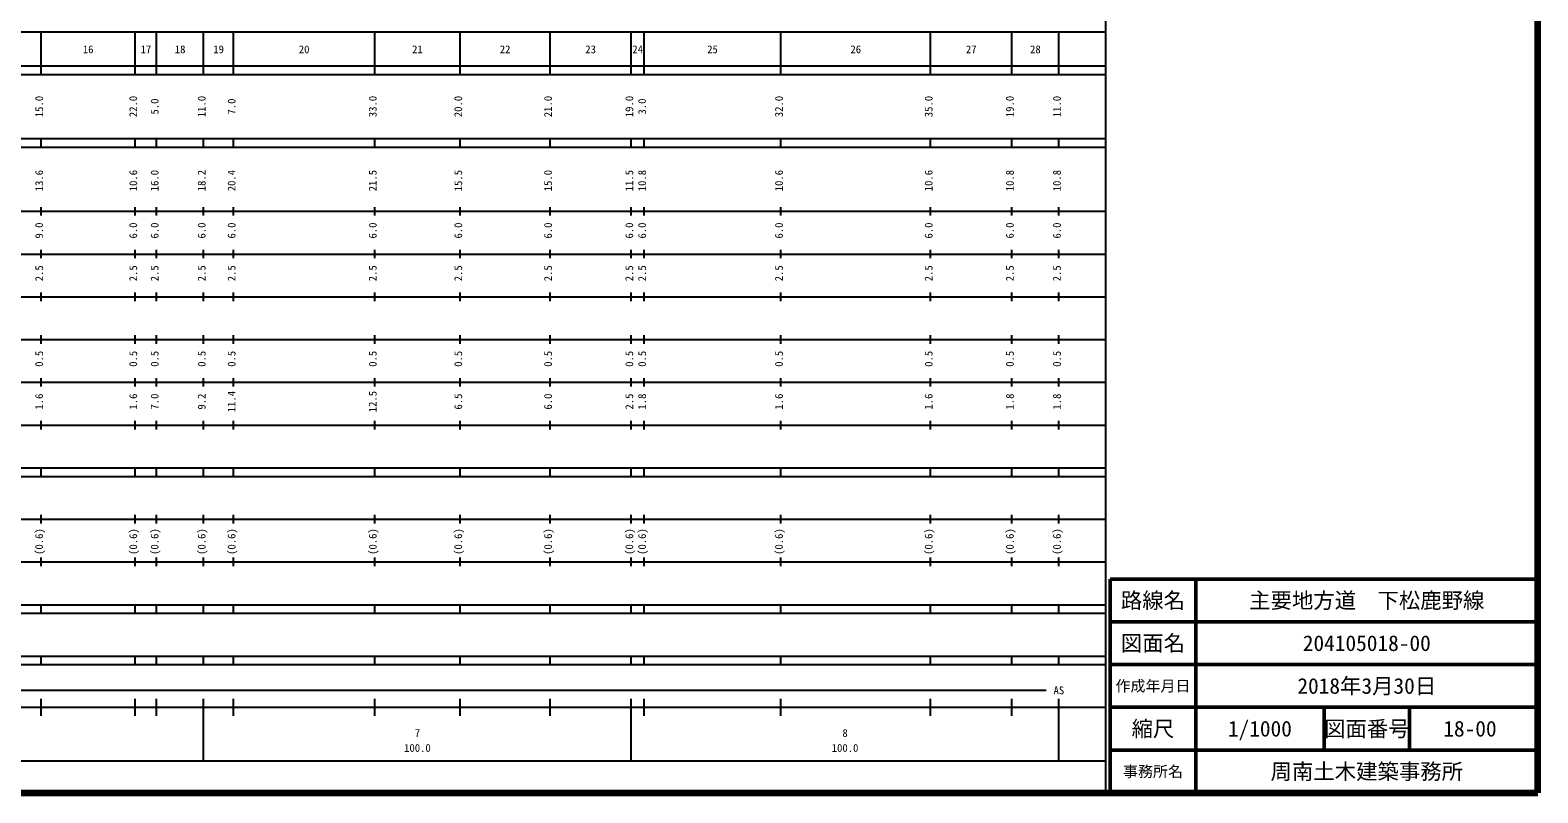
# Model space of a CAD drawing. Units: millimetres on the paper, enlarged 1000 times. Extents: x 40000 to 680000, y 20000 to 380000.
# Drawn here: x 327434 to 680000, y 20000 to 198357 of the extents above; entities that cross this region are included whole.
import ezdxf
from ezdxf.enums import TextEntityAlignment as Align

# ---------------------------------------------------------------- set-up
doc = ezdxf.new("R2010")
doc.units = ezdxf.units.MM
doc.header["$LTSCALE"] = 1000
for name, color, linetype, lineweight in [('M-TTL', 2, 'Continuous', 140), ('M-TTL-BAND', 7, 'Continuous', 25), ('M-TTL-FRAM', 2, 'Continuous', 50), ('M-TTL-LINE', 7, 'Continuous', 50)]:
    doc.layers.add(name, color=color, linetype=linetype, lineweight=lineweight)
doc.layers.add('M-TTL-TXT', color=7, linetype='Continuous')
doc.styles.add('ＭＳ ゴシック', font='')
doc.styles.get('ＭＳ ゴシック').set_extended_font_data('MS Gothic')

msp = doc.modelspace()

# ---------------------------------------------------------------- linework, layer by layer
at = {"layer": 'M-TTL'}
for p, q in [((680000, 20000), (680000, 380000)), ((40000, 20000), (680000, 20000))]:
    msp.add_line(p, q, dxfattribs=at)
at = {"layer": 'M-TTL-BAND'}
for p, q in [((579000, 20000), (579000, 370000)), ((68000, 198000), (579000, 198000)), ((330000, 188000), (330000, 198000)), ((352000, 188000), (352000, 198000)), ((357000, 188000), (357000, 198000)), ((368000, 188000), (368000, 198000)), ((375000, 188000), (375000, 198000)), ((408000, 188000), (408000, 198000)), ((428000, 188000), (428000, 198000)), ((449000, 188000), (449000, 198000)), ((468000, 188000), (468000, 198000)), ((471000, 188000), (471000, 198000)), ((503000, 188000), (503000, 198000)), ((538000, 188000), (538000, 198000)), ((557000, 188000), (557000, 198000)), ((568000, 188000), (568000, 198000)), ((40000, 190000), (579000, 190000)), ((40000, 188000), (579000, 188000)), ((40000, 173000), (579000, 173000)), ((330000, 171000), (330000, 173000)), ((352000, 171000), (352000, 173000)), ((357000, 171000), (357000, 173000)), ((368000, 171000), (368000, 173000)), ((375000, 171000), (375000, 173000)), ((408000, 171000), (408000, 173000)), ((428000, 171000), (428000, 173000)), ((449000, 171000), (449000, 173000)), ((468000, 171000), (468000, 173000)), ((471000, 171000), (471000, 173000)), ((503000, 171000), (503000, 173000)), ((538000, 171000), (538000, 173000)), ((557000, 171000), (557000, 173000)), ((568000, 171000), (568000, 173000)), ((40000, 171000), (579000, 171000)), ((40000, 156000), (579000, 156000)), ((330000, 155000), (330000, 157000)), ((352000, 155000), (352000, 157000)), ((357000, 155000), (357000, 157000)), ((368000, 155000), (368000, 157000)), ((375000, 155000), (375000, 157000)), ((408000, 155000), (408000, 157000)), ((428000, 155000), (428000, 157000)), ((449000, 155000), (449000, 157000)), ((468000, 155000), (468000, 157000)), ((471000, 155000), (471000, 157000)), ((503000, 155000), (503000, 157000)), ((538000, 155000), (538000, 157000)), ((557000, 155000), (557000, 157000)), ((568000, 155000), (568000, 157000)), ((46000, 146000), (579000, 146000)), ((330000, 145000), (330000, 147000)), ((352000, 145000), (352000, 147000)), ((357000, 145000), (357000, 147000)), ((368000, 145000), (368000, 147000)), ((375000, 145000), (375000, 147000)), ((408000, 145000), (408000, 147000)), ((428000, 145000), (428000, 147000)), ((449000, 145000), (449000, 147000)), ((468000, 145000), (468000, 147000)), ((471000, 145000), (471000, 147000)), ((503000, 145000), (503000, 147000)), ((538000, 145000), (538000, 147000)), ((557000, 145000), (557000, 147000)), ((568000, 145000), (568000, 147000)), ((52000, 136000), (579000, 136000)), ((330000, 135000), (330000, 137000)), ((352000, 135000), (352000, 137000)), ((357000, 135000), (357000, 137000)), ((368000, 135000), (368000, 137000)), ((375000, 135000), (375000, 137000)), ((408000, 135000), (408000, 137000)), ((428000, 135000), (428000, 137000)), ((449000, 135000), (449000, 137000)), ((468000, 135000), (468000, 137000)), ((471000, 135000), (471000, 137000)), ((503000, 135000), (503000, 137000)), ((538000, 135000), (538000, 137000)), ((557000, 135000), (557000, 137000)), ((568000, 135000), (568000, 137000)), ((330000, 125000), (330000, 127000)), ((352000, 125000), (352000, 127000)), ((357000, 125000), (357000, 127000)), ((368000, 125000), (368000, 127000)), ((375000, 125000), (375000, 127000)), ((408000, 125000), (408000, 127000)), ((428000, 125000), (428000, 127000)), ((449000, 125000), (449000, 127000)), ((468000, 125000), (468000, 127000)), ((471000, 125000), (471000, 127000)), ((503000, 125000), (503000, 127000)), ((538000, 125000), (538000, 127000)), ((557000, 125000), (557000, 127000)), ((568000, 125000), (568000, 127000)), ((46000, 126000), (579000, 126000)), ((330000, 115000), (330000, 117000)), ((352000, 115000), (352000, 117000)), ((357000, 115000), (357000, 117000)), ((368000, 115000), (368000, 117000)), ((375000, 115000), (375000, 117000)), ((408000, 115000), (408000, 117000)), ((428000, 115000), (428000, 117000)), ((449000, 115000), (449000, 117000)), ((468000, 115000), (468000, 117000)), ((471000, 115000), (471000, 117000)), ((503000, 115000), (503000, 117000)), ((538000, 115000), (538000, 117000)), ((557000, 115000), (557000, 117000)), ((568000, 115000), (568000, 117000)), ((52000, 116000), (579000, 116000)), ((46000, 106000), (579000, 106000)), ((330000, 105000), (330000, 107000)), ((352000, 105000), (352000, 107000)), ((357000, 105000), (357000, 107000)), ((368000, 105000), (368000, 107000)), ((375000, 105000), (375000, 107000)), ((408000, 105000), (408000, 107000)), ((428000, 105000), (428000, 107000)), ((449000, 105000), (449000, 107000)), ((468000, 105000), (468000, 107000)), ((471000, 105000), (471000, 107000)), ((503000, 105000), (503000, 107000)), ((538000, 105000), (538000, 107000)), ((557000, 105000), (557000, 107000)), ((568000, 105000), (568000, 107000)), ((40000, 96000), (579000, 96000)), ((330000, 94000), (330000, 96000)), ((352000, 94000), (352000, 96000)), ((357000, 94000), (357000, 96000)), ((368000, 94000), (368000, 96000)), ((375000, 94000), (375000, 96000)), ((408000, 94000), (408000, 96000)), ((428000, 94000), (428000, 96000)), ((449000, 94000), (449000, 96000)), ((468000, 94000), (468000, 96000)), ((471000, 94000), (471000, 96000)), ((503000, 94000), (503000, 96000)), ((538000, 94000), (538000, 96000)), ((557000, 94000), (557000, 96000)), ((568000, 94000), (568000, 96000)), ((40000, 94000), (579000, 94000)), ((330000, 83000), (330000, 85000)), ((352000, 83000), (352000, 85000)), ((357000, 83000), (357000, 85000)), ((368000, 83000), (368000, 85000)), ((375000, 83000), (375000, 85000)), ((408000, 83000), (408000, 85000)), ((428000, 83000), (428000, 85000)), ((449000, 83000), (449000, 85000)), ((468000, 83000), (468000, 85000)), ((471000, 83000), (471000, 85000)), ((503000, 83000), (503000, 85000)), ((538000, 83000), (538000, 85000)), ((557000, 83000), (557000, 85000)), ((568000, 83000), (568000, 85000)), ((49000, 84000), (579000, 84000)), ((330000, 73000), (330000, 75000)), ((352000, 73000), (352000, 75000)), ((357000, 73000), (357000, 75000)), ((368000, 73000), (368000, 75000)), ((375000, 73000), (375000, 75000)), ((408000, 73000), (408000, 75000)), ((428000, 73000), (428000, 75000)), ((449000, 73000), (449000, 75000)), ((468000, 73000), (468000, 75000)), ((471000, 73000), (471000, 75000)), ((503000, 73000), (503000, 75000)), ((538000, 73000), (538000, 75000)), ((557000, 73000), (557000, 75000)), ((568000, 73000), (568000, 75000)), ((40000, 74000), (579000, 74000)), ((40000, 64000), (579000, 64000)), ((330000, 62000), (330000, 64000)), ((352000, 62000), (352000, 64000)), ((357000, 62000), (357000, 64000)), ((368000, 62000), (368000, 64000)), ((375000, 62000), (375000, 64000)), ((408000, 62000), (408000, 64000)), ((428000, 62000), (428000, 64000)), ((449000, 62000), (449000, 64000)), ((468000, 62000), (468000, 64000)), ((471000, 62000), (471000, 64000)), ((503000, 62000), (503000, 64000)), ((538000, 62000), (538000, 64000)), ((557000, 62000), (557000, 64000)), ((568000, 62000), (568000, 64000)), ((40000, 62000), (579000, 62000)), ((40000, 52000), (579000, 52000)), ((40000, 50000), (579000, 50000)), ((330000, 50000), (330000, 52000)), ((352000, 50000), (352000, 52000)), ((357000, 50000), (357000, 52000)), ((368000, 50000), (368000, 52000)), ((375000, 50000), (375000, 52000)), ((408000, 50000), (408000, 52000)), ((428000, 50000), (428000, 52000)), ((449000, 50000), (449000, 52000)), ((468000, 50000), (468000, 52000)), ((471000, 50000), (471000, 52000)), ((503000, 50000), (503000, 52000)), ((538000, 50000), (538000, 52000)), ((557000, 50000), (557000, 52000)), ((568000, 50000), (568000, 52000)), ((212700, 44000), (565000, 44000)), ((40000, 40000), (579000, 40000)), ((330000, 38000), (330000, 42000)), ((352000, 38000), (352000, 42000)), ((357000, 38000), (357000, 42000)), ((368000, 27500), (368000, 42000)), ((375000, 38000), (375000, 42000)), ((408000, 38000), (408000, 42000)), ((428000, 38000), (428000, 42000)), ((449000, 38000), (449000, 42000)), ((468000, 27500), (468000, 42000)), ((471000, 38000), (471000, 42000)), ((503000, 38000), (503000, 42000)), ((538000, 38000), (538000, 42000)), ((557000, 38000), (557000, 42000)), ((568000, 27500), (568000, 42000)), ((68000, 27500), (579000, 27500))]:
    msp.add_line(p, q, dxfattribs=at)
at = {"layer": 'M-TTL-FRAM'}
for p, q in [((680000, 70000), (580000, 70000)), ((580000, 70000), (580000, 20000))]:
    msp.add_line(p, q, dxfattribs=at)
at = {"layer": 'M-TTL-LINE'}
for p, q in [((600000, 70000), (600000, 20000)), ((680000, 60000), (580000, 60000)), ((680000, 50000), (580000, 50000)), ((680000, 40000), (580000, 40000)), ((630000, 40000), (630000, 30000)), ((650000, 40000), (650000, 30000)), ((680000, 30000), (580000, 30000))]:
    msp.add_line(p, q, dxfattribs=at)

# ---------------------------------------------------------------- texts
at = {"layer": 'M-TTL-BAND', "style": 'ＭＳ ゴシック'}
for s, p in [('16', (341000, 192405)), ('17', (354500, 192405)), ('18', (362500, 192405)), ('19', (371500, 192405)), ('20', (391500, 192405)), ('21', (418000, 192405)), ('22', (438500, 192405)), ('23', (458500, 192405)), ('24', (469500, 192405)), ('25', (487000, 192405)), ('26', (520500, 192405)), ('27', (547500, 192405)), ('28', (562500, 192405)), ('AS', (568000, 42500)), ('7', (418000, 32523)), ('8', (518000, 32523)), ('100.0', (418000, 29033)), ('100.0', (518000, 29033))]:
    msp.add_text(s, height=1833, dxfattribs=at).set_placement(p, align=Align.BOTTOM_CENTER)
for s, p in [('15.0', (331000, 180500)), ('22.0', (353000, 180500)), ('5.0', (358000, 180500)), ('11.0', (369000, 180500)), ('7.0', (376000, 180500)), ('33.0', (409000, 180500)), ('20.0', (429000, 180500)), ('21.0', (450000, 180500)), ('19.0', (469000, 180500)), ('3.0', (472000, 180500)), ('32.0', (504000, 180500)), ('35.0', (539000, 180500)), ('19.0', (558000, 180500)), ('11.0', (569000, 180500)), ('13.6', (331000, 163174)), ('10.6', (353000, 163174)), ('16.0', (358000, 163174)), ('18.2', (369000, 163174)), ('20.4', (376000, 163174)), ('21.5', (409000, 163174)), ('15.5', (429000, 163174)), ('15.0', (450000, 163174)), ('11.5', (469000, 163174)), ('10.8', (472000, 163174)), ('10.6', (504000, 163174)), ('10.6', (539000, 163174)), ('10.8', (558000, 163174)), ('10.8', (569000, 163174)), ('9.0', (331000, 151500)), ('6.0', (353000, 151500)), ('6.0', (358000, 151500)), ('6.0', (369000, 151500)), ('6.0', (376000, 151500)), ('6.0', (409000, 151500)), ('6.0', (429000, 151500)), ('6.0', (450000, 151500)), ('6.0', (469000, 151500)), ('6.0', (472000, 151500)), ('6.0', (504000, 151500)), ('6.0', (539000, 151500)), ('6.0', (558000, 151500)), ('6.0', (569000, 151500)), ('2.5', (331000, 141500)), ('2.5', (353000, 141500)), ('2.5', (358000, 141500)), ('2.5', (369000, 141500)), ('2.5', (376000, 141500)), ('2.5', (409000, 141500)), ('2.5', (429000, 141500)), ('2.5', (450000, 141500)), ('2.5', (469000, 141500)), ('2.5', (472000, 141500)), ('2.5', (504000, 141500)), ('2.5', (539000, 141500)), ('2.5', (558000, 141500)), ('2.5', (569000, 141500)), ('0.5', (331000, 121500)), ('0.5', (353000, 121500)), ('0.5', (358000, 121500)), ('0.5', (369000, 121500)), ('0.5', (376000, 121500)), ('0.5', (409000, 121500)), ('0.5', (429000, 121500)), ('0.5', (450000, 121500)), ('0.5', (469000, 121500)), ('0.5', (472000, 121500)), ('0.5', (504000, 121500)), ('0.5', (539000, 121500)), ('0.5', (558000, 121500)), ('0.5', (569000, 121500)), ('1.6', (331000, 111500)), ('1.6', (353000, 111500)), ('7.0', (358000, 111500)), ('9.2', (369000, 111500)), ('11.4', (376000, 111500)), ('12.5', (409000, 111500)), ('6.5', (429000, 111500)), ('6.0', (450000, 111500)), ('2.5', (469000, 111500)), ('1.8', (472000, 111500)), ('1.6', (504000, 111500)), ('1.6', (539000, 111500)), ('1.8', (558000, 111500)), ('1.8', (569000, 111500)), ('(0.6)', (331000, 78764)), ('(0.6)', (353000, 78764)), ('(0.6)', (358000, 78764)), ('(0.6)', (369000, 78764)), ('(0.6)', (376000, 78764)), ('(0.6)', (409000, 78764)), ('(0.6)', (429000, 78764)), ('(0.6)', (450000, 78764)), ('(0.6)', (469000, 78764)), ('(0.6)', (472000, 78764)), ('(0.6)', (504000, 78764)), ('(0.6)', (539000, 78764)), ('(0.6)', (558000, 78764)), ('(0.6)', (569000, 78764))]:
    msp.add_text(s, height=1833, rotation=90, dxfattribs=at).set_placement(p, align=Align.BOTTOM_CENTER)
at = {"layer": 'M-TTL-TXT', "style": 'ＭＳ ゴシック'}
for s, height, p in [('路線名', 3666, (590000, 65000)), ('路線名', 3666, (590000, 65000)), ('主要地方道\u3000下松鹿野線', 3666, (640000, 65000)), ('図面名', 3666, (590000, 55000)), ('図面名', 3666, (590000, 55000)), ('204105018-00', 3666, (640000, 55000)), ('作成年月日', 2566, (590000, 45000)), ('作成年月日', 2566, (590000, 45000)), ('2018年3月30日', 3666, (640000, 45000)), ('縮尺', 3666, (590000, 35000)), ('縮尺', 3666, (590000, 35000)), ('1/1000', 3666, (615000, 35000)), ('図面番号', 3666, (640000, 35000)), ('図面番号', 3666, (640000, 35000)), ('18-00', 3666, (664125, 35000)), ('事務所名', 2566, (590000, 25000)), ('事務所名', 2566, (590000, 25000)), ('周南土木建築事務所', 3666, (640000, 25000))]:
    msp.add_text(s, height=height, dxfattribs=at).set_placement(p, align=Align.MIDDLE_CENTER)

doc.saveas('drawing.dxf')
